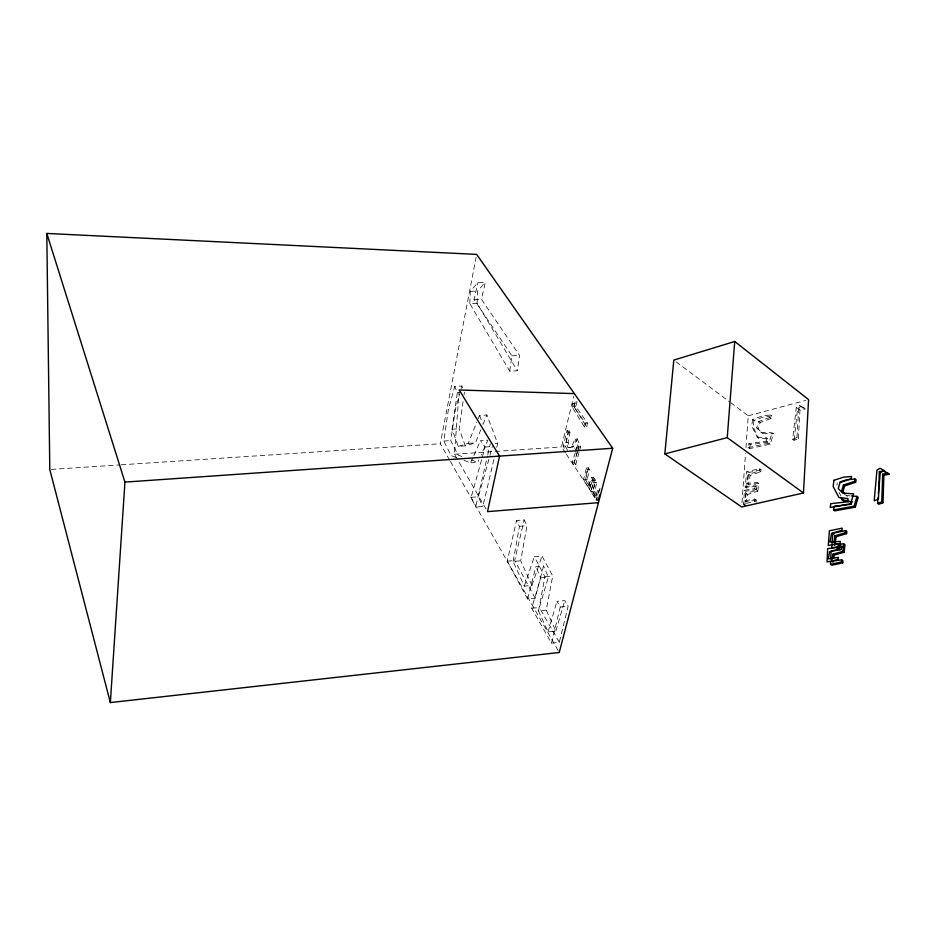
<?xml version="1.0" encoding="UTF-8"?>
<svg xmlns="http://www.w3.org/2000/svg" width="936" height="936" viewBox="0 0 936 936"><rect width="100%" height="100%" fill="white"/><g stroke="black" fill="none" stroke-linecap="round" stroke-linejoin="round"><path stroke-width="0.7" stroke-dasharray="4.68 3.51" d="M469.802 303.556L470.258 291.365L478.015 282.485L485.398 282.239L481.408 299.192L519.55 355.423L517.327 370.738L509.71 371.136L469.802 303.556L477.091 303.276L517.327 370.738M477.091 303.276L477.571 291.108L485.398 282.239M572.341 407.394L572.528 404.013L575.043 401.907L577.067 401.79L575.757 406.318L587.387 423.037L586.696 427.12L584.661 427.261L572.341 407.394L574.365 407.265L586.696 427.12M574.365 407.265L574.552 403.884L577.067 401.79M804.024 407.92L799.402 405.51L796.255 407.499L792.687 439.276L794.044 440.294L798.35 438.633L796.992 437.603L798.642 408.962L804.024 407.92L805.37 408.962L799.987 410.015L798.642 408.962M798.35 438.633L799.987 410.015M755.41 501.743L754.72 501.263L754.872 499.028L744.869 500.83L746.308 493.471L756.405 490.16L757.786 491.131L758.768 483.397L757.388 482.414L747.022 483.421L748.8 474.365L759.33 470.866L760.699 471.861L761.085 469.603L759.704 468.62L746.717 471.767L745.173 486.977L746.565 487.96L757.002 485.749L756.042 489.598L745.875 491.248L744.483 490.277L743.5 504.059M756.101 502.234L756.253 500L754.872 499.028M744.892 505.019L745.875 491.248M741.979 502.609L745.536 453.41M745.957 447.63L748.25 415.795L730.805 402.737M486.076 509.125L454.451 454.229L459.014 392.851M746.565 487.96L748.098 472.75L746.717 471.767M794.044 440.294L797.601 408.541L800.748 406.552L805.37 408.962M836.983 485.304L837.275 482.8M756.405 490.16L757.388 482.414M752.602 419.457L751.69 425.95L757.212 437.112L758.569 438.118L767.614 438.867L767.625 442.166L750.216 444.705L748.858 443.711L748.121 447.654L749.49 448.648L770.246 444.109L773.44 433.836L772.083 432.818L761.167 432.338L756.721 427.892L758.745 421.539L769.895 417.421L770.515 414.929L762.278 415.947L752.602 419.457L753.96 420.475L763.636 416.976L771.861 415.947L771.241 418.439L760.09 422.557L758.078 428.899L762.524 433.356L773.44 433.836M753.96 420.475L753.047 426.956L758.569 438.118M480.823 429.706L475.406 442.88L465.321 445.887L458.23 446.355L452.076 429.226L457.33 392.57L454.732 386.404L461.834 386.018L463.144 389.095M509.71 371.136L511.91 355.797L474.072 299.461L478.015 282.485M456.183 457.458L451.058 455.551L443.804 441.043L448.356 409.769L454.732 386.404M465.321 445.887L459.12 428.77L463.25 400.374M464.045 394.91L464.443 392.172M461.951 456.499L458.067 455.071L450.766 440.587L455.376 409.36L459.67 393.845M584.661 427.261L585.351 423.166L573.733 406.435L575.043 401.907M759.33 470.866L759.704 468.62M513.139 561.471L519.421 526.348L516.567 520.51L524.125 519.889L527.003 525.704L520.65 560.793L531.94 585.398L524.347 586.135L513.139 561.471L520.65 560.793M566.058 442.728L567.953 432.221L567.099 430.396L569.111 430.267L569.965 432.093L568.058 442.588L570.082 447.572L573.44 446.718L577.208 438.867L575.195 439.007L571.428 446.858L568.082 447.7L566.058 442.728L568.058 442.588M564.396 448.25L563.168 446.144L567.099 430.396M567.614 450.239L565.168 446.004L569.111 430.267M749.49 448.648L750.216 444.705M538.516 610.915L544.939 576.798L534.327 556.721L542.026 556.019L552.72 576.049L546.215 610.132L555.867 631.051L548.098 631.882L538.516 610.915L546.215 610.132M449.678 460.196L440.306 443.746L476.108 257.26M756.253 500L746.261 501.79L747.7 494.442L757.786 491.131M758.768 483.397L748.402 484.392L750.181 475.348L760.699 471.861M590.686 485.632L587.363 479.22L589.317 469.381L588.475 467.836L586.439 467.988L587.281 469.533L585.328 479.372L588.65 485.784L590.686 485.632L593.67 477.266L591.622 477.43L588.65 485.784M598.783 492.781L600.046 488.487L597.987 488.65L595.471 497.215L592.757 491.973L594.641 482.508L591.622 477.43M596.981 495.998L594.805 491.821L596.7 482.344L593.67 477.266M527.565 598.958L535.872 566.666L543.582 565.952L535.17 598.198L527.565 598.958L507.218 561.19L516.567 520.51M493.88 459.482L482.836 506.54L475.628 507.113L487.48 455.961M487.785 454.615L490.277 443.851M535.17 598.198L514.671 560.512L524.125 519.889M496.724 447.385L497.659 443.36L486.884 414.976L479.571 415.42L477.383 420.814M565.519 452.977L561.506 446.917L573.674 396.419M551.491 643.137L560.243 607.043L556.92 601.38L564.782 600.584L568.14 606.235L559.283 642.283L551.491 643.137L531.683 608.26L540.622 577.898L535.872 566.666M597.659 495.062L598.9 490.019L597.987 488.65M744.483 490.277L754.662 488.615L755.621 484.766L757.002 485.749M589.575 489.177L592.055 480.074L594.103 479.922L591.622 489.025L589.575 489.177L583.526 479.489L586.439 467.988M588.475 467.836L585.562 479.326L591.622 489.025M481.619 459.763L471.147 497.332L475.628 507.113M482.286 457.213L484.988 447.022L480.519 440.599L487.82 440.119L481.116 455.013M488.908 459.26L478.319 496.782L482.836 506.54M489.926 455.434L492.313 446.53M579.021 452.533L575.687 464.864L573.674 465.016L577.301 451.55M577.91 449.28L578.53 447.022L575.195 439.007M579.63 450.274L580.554 446.881L577.208 438.867M461.109 388.627L461.834 386.018M548.098 631.882L556.92 601.38M555.867 631.051L564.782 600.584M559.283 642.283L539.323 607.487L548.367 577.161L543.582 565.952M594.535 497.227L590.768 491.552L593.401 482.953L592.055 480.074M596.08 496.302L592.816 491.388L595.46 482.8L594.103 479.922M575.359 452.696L572.235 462.279L573.674 465.016M575.734 451.503L576.845 447.911L575.429 446.098L574.341 448.204M577.383 452.556L574.236 462.138L575.687 464.864M577.746 451.363L578.869 447.771L577.453 445.957L575.429 446.098M748.121 447.654L768.889 443.102L772.083 432.818M524.347 586.135L534.327 556.721M531.94 585.398L542.026 556.019M458.23 446.355L468.222 443.348L476.833 422.159M483.011 424.394L486.884 414.976M463.987 460.372L470.632 462.84L472.809 457.961M473.897 455.516L480.519 440.599M470.632 462.84L477.828 462.337L478.928 459.904M575.266 450.181L577.453 445.957M792.687 439.276L796.992 437.603M748.25 415.795L805.791 400.362M746.296 503.357L754.72 501.263M748.098 472.75L761.085 469.603M745.173 486.977L755.621 484.766M767.625 442.166L766.268 441.16L748.858 443.711M531.683 608.26L539.323 607.487M560.243 607.043L568.14 606.235M544.939 576.798L552.72 576.049M540.622 577.898L548.367 577.161M507.218 561.19L514.671 560.512M519.421 526.348L527.003 525.704M598.9 490.019L599.929 489.937M590.768 491.552L592.816 491.388M592.757 491.973L594.805 491.821M594.641 482.508L596.7 482.344M593.401 482.953L595.46 482.8M471.147 497.332L478.319 496.782M583.526 479.489L587.363 479.22M587.281 469.533L589.317 469.381M572.235 462.279L574.236 462.138M563.168 446.144L565.168 446.004M454.451 454.229L561.506 446.917M571.428 446.858L573.44 446.718M568.082 447.7L570.082 447.572M578.53 447.022L580.554 446.881M576.845 447.911L578.869 447.771M468.222 443.348L475.406 442.88M495.202 443.524L497.659 443.36M484.988 447.022L491.096 446.612M567.953 432.221L569.965 432.093M443.804 441.043L450.766 440.587M51.258 469.427L119.738 464.911M121.2 464.806L440.306 443.746M452.076 429.226L459.12 428.77M585.351 423.166L587.387 423.037M572.528 404.013L574.552 403.884M573.733 406.435L575.757 406.318M457.33 392.57L460.886 392.371M511.91 355.797L519.55 355.423M474.072 299.461L481.408 299.192M470.258 291.365L477.571 291.108M846.121 495.565L850.192 495.869M757.212 437.112L766.256 437.849L767.614 438.867M471.112 459.868L477.828 462.337M744.869 500.83L746.261 501.79M746.308 493.471L747.7 494.442M754.662 488.615L756.042 489.598M747.022 483.421L748.402 484.392M748.8 474.365L750.181 475.348M768.889 443.102L770.246 444.109M756.721 427.892L758.078 428.899M761.167 432.338L762.524 433.356M758.745 421.539L760.09 422.557M676.131 361.834L729.647 401.872M769.895 417.421L771.241 418.439M770.515 414.929L771.861 415.947M796.255 407.499L797.601 408.541M799.402 405.51L800.748 406.552M845.536 494.688L847.349 496.466M566.327 454.182L595.237 497.823M450.403 461.46L559.237 652.497M839.054 492.406L840.984 496.068M479.571 415.42L482.473 423.119M766.256 437.849L766.268 441.16"/><path stroke-width="1.4" d="M878.062 497.741L877.57 503.311L878.787 504.223L883.011 502.761L881.794 501.836L882.683 474.189L887.995 473.359L889.2 474.295L883.888 475.125L882.683 474.189M883.011 502.761L883.888 475.125M841.651 559.833L842.903 560.711L842.809 562.864L841.558 561.986L841.651 559.833L831.776 561.261L833.005 554.194L842.938 551.316L844.178 552.193L844.951 544.752L843.71 543.863L833.449 544.506M842.809 562.864L831.753 565.204L830.501 564.338L830.63 561.682M830.747 559.026L831.11 551.058L841.172 549.771L842.014 546.086L831.718 547.888L832.841 533.227L845.641 530.607L846.881 531.496L846.553 533.66L836.211 536.691L834.97 535.813L833.882 542.026M803.474 492.968L808.587 399.602L734.725 341.488L673.803 360.091L664.829 453.901L741.675 506.949L803.474 492.968L727.237 437.627L664.829 453.901M110.343 702.562L124.944 482.099L46.8 233.438L476.658 254.393L612.694 448.25L559.237 652.497L110.343 702.562L49.795 469.521L46.8 233.438M727.237 437.627L734.725 341.488M878.436 493.565L880.285 472.68L883.35 470.866L887.995 473.359M842.938 551.316L843.71 543.863M846.553 533.66L845.325 532.771L845.641 530.607M851.549 495.975L856.978 496.384L858.195 497.297L855.305 507.136L834.818 510.845L833.59 509.945L834.21 506.154L837.58 505.943M833.765 557.891L834.257 555.071L844.178 552.193M834.69 545.384L836.211 536.691M844.319 493.775L841.593 491.096L843.43 485.023L854.392 481.408L854.942 479.01L848.156 479.606M844.623 493.787L842.821 492.008L844.646 485.936L855.609 482.321L856.159 479.934L854.942 479.01M597.039 497.566L596.419 500.081L598.478 499.918L599.719 494.898M833.59 509.945L854.077 506.224L856.978 496.384M877.57 503.311L881.794 501.836M840.001 481.923L846.799 479.723M834.97 535.813L845.325 532.771M830.501 564.338L841.558 561.986M836.819 548.087L843.254 546.963M838.703 505.873L851.421 504.258L851.327 501.064M598.455 502.667L487.516 511.629L499.555 456.101L459.225 389.996L574.353 393.611M124.944 482.099L612.694 448.25M841.043 497.613L842.33 500.046L848.753 500.772M842.33 500.046L843.547 500.959L852.544 501.965M889.2 474.295L883.35 470.866M743.5 504.059L744.892 505.019M831.776 561.261L833.028 562.126M833.005 554.194L834.257 555.071M832.841 533.227L834.07 534.105M854.077 506.224L855.305 507.136M841.593 491.096L842.821 492.008M843.43 485.023L844.646 485.936M854.392 481.408L855.609 482.321M842.271 498.514L843.547 500.959M879.349 471.604L878.424 499.286L874.201 500.76L876.95 470.094L880.015 468.269L884.66 470.761L879.349 471.604M838.211 557.423L838.118 559.576L827.05 561.939L827.67 548.636L837.732 547.349L838.586 543.652L828.278 545.477L829.413 530.782L842.224 528.138L841.909 530.314L831.554 533.368L830.021 542.084L840.282 541.429L839.498 548.882L829.565 551.784L828.325 558.862L838.211 557.423M833.917 480.285L833.18 486.544L838.948 497.554L847.946 498.549L848.039 501.755L830.817 503.673L830.185 507.476L850.695 503.72L853.609 493.857L842.751 493.05L838.223 488.592L840.06 482.496L851.035 478.869L851.584 476.459L843.441 477.196L833.917 480.285"/></g></svg>
